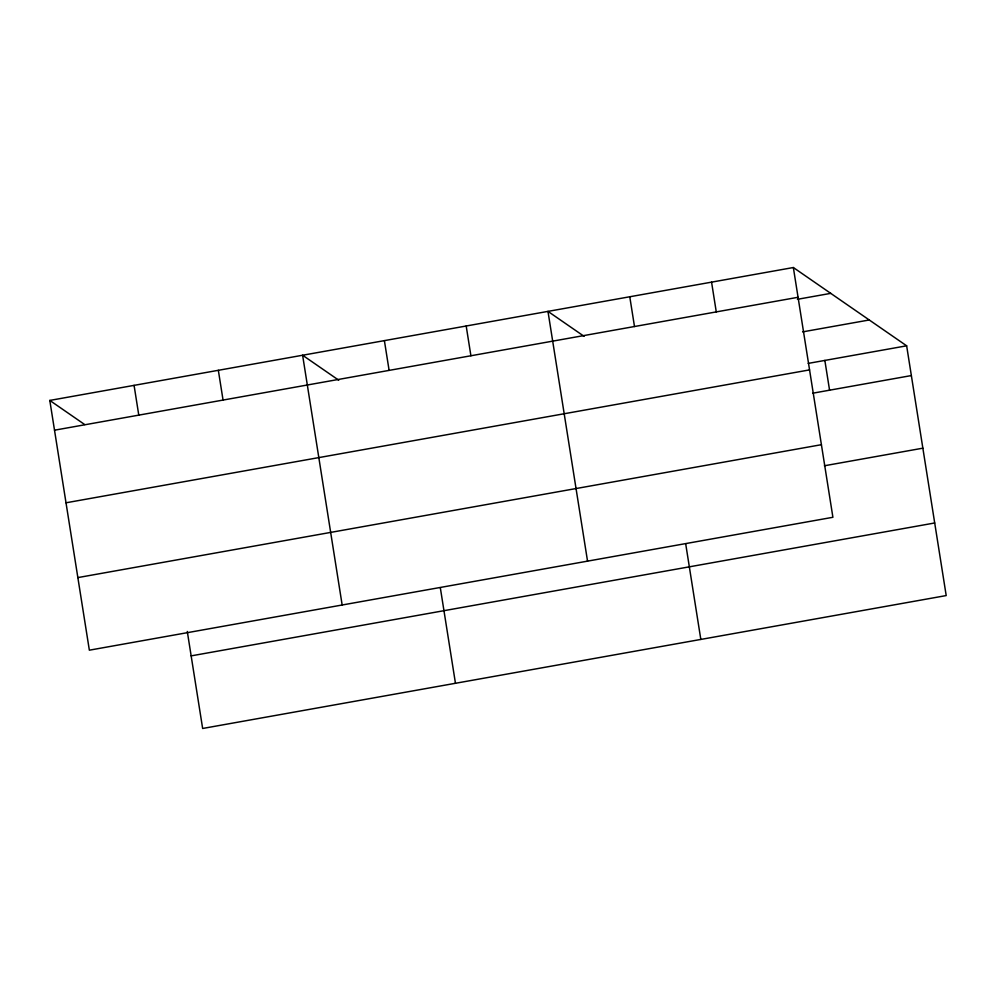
<?xml version="1.0" encoding="UTF-8"?>
<svg xmlns="http://www.w3.org/2000/svg" width="996" height="996" viewBox="0 0 996 996"><rect width="100%" height="100%" fill="white"/><g stroke="black" fill="none" stroke-linecap="round" stroke-linejoin="round"><path stroke-width="1.49" d="M793.351 267.526L832.905 517.285L89.354 650.189L49.8 400.429L793.351 267.526L906.646 345.811L946.2 595.571L202.649 728.474L187.285 631.452M54.519 430.197L798.07 297.281M797.41 299.31L830.739 293.359M802.614 331.88L869.259 319.977M808.192 363.403L906.646 345.811M66.01 502.793L809.561 369.89M812.898 393.171L911.352 375.567M77.862 577.593L821.414 444.689M824.402 465.767L922.856 448.175M191.145 655.878L934.696 522.975M584.117 336.349L547.974 311.387L587.54 561.146M338.752 380.211L302.61 355.236L342.163 605.008M49.8 400.429L84.697 424.545M824.85 360.428L829.568 390.195M711.567 282.142L716.273 311.91M685.709 543.928L700.823 639.432M629.771 296.758L634.489 326.526M466.19 326.003L470.909 355.771M440.332 587.789L455.458 683.293M384.394 340.62L389.112 370.388M218.336 370.3L223.054 400.068M134.074 385.365L138.78 415.133"/></g></svg>
